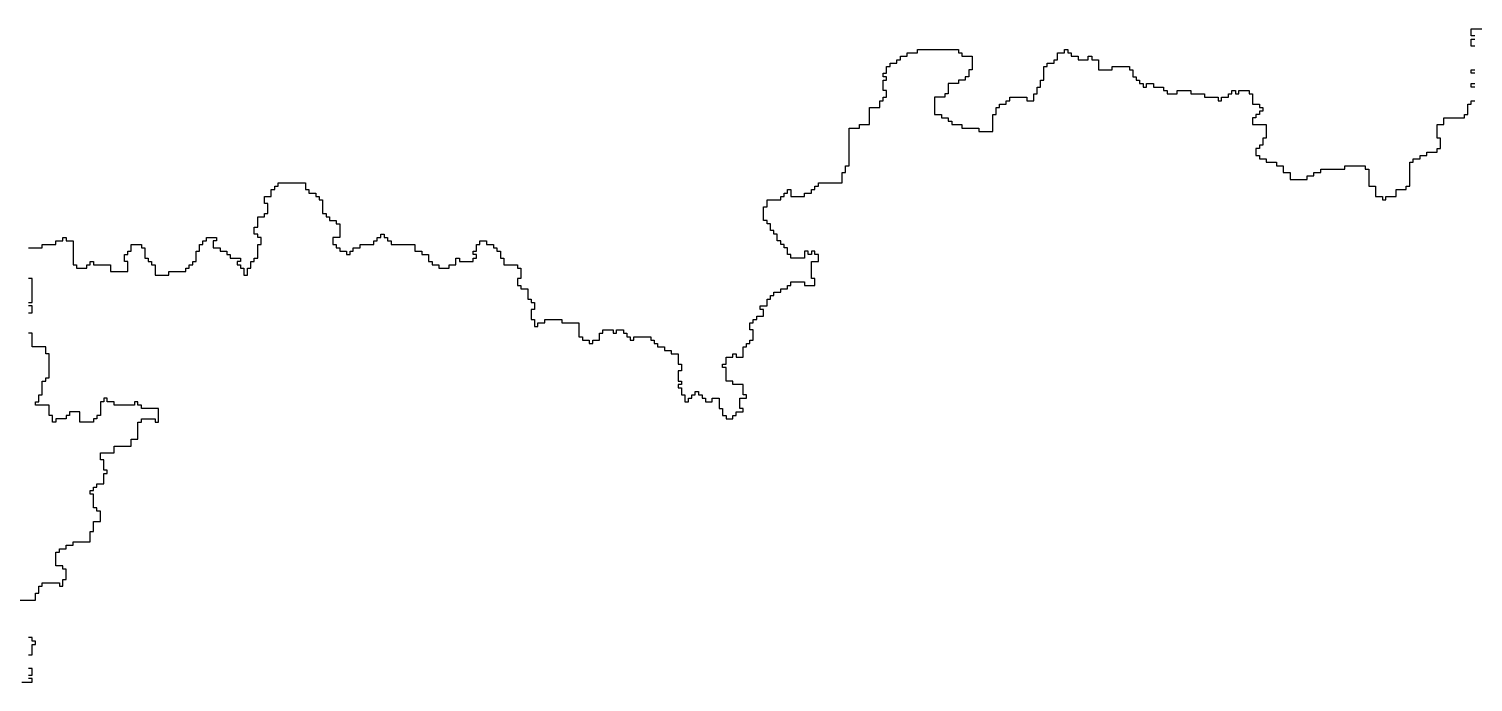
# Model space of a CAD drawing. Header units: inches. Extents: x -98695 to 376223, y 1122520 to 1501782.
# Drawn here: x 347661 to 360693, y 1254791 to 1260683 of the extents above; entities that cross this region are included whole.
import ezdxf

# ---------------------------------------------------------------- set-up
doc = ezdxf.new("R2010")
doc.units = ezdxf.units.IN
doc.header["$MEASUREMENT"] = 0
doc.layers.add('subs1', color=7, linetype='Continuous', true_color=0xc8dcf7)

msp = doc.modelspace()

# ---------------------------------------------------------------- linework, layer by layer
at = {"layer": 'subs1'}
for points in [[(360707, 1260621, 0), (360676, 1260621, 0), (360676, 1260683, 0), (360861, 1260683, 0)], [(360707, 1260528, 0), (360676, 1260528, 0), (360676, 1260590, 0), (360707, 1260590, 0)], [(347659, 1258708, 0), (347782, 1258708, 0), (347782, 1258739, 0), (347906, 1258739, 0), (347906, 1258770, 0), (347967, 1258770, 0), (347967, 1258801, 0), (347998, 1258801, 0), (347998, 1258770, 0), (348060, 1258770, 0), (348060, 1258554, 0), (348091, 1258554, 0), (348091, 1258523, 0), (348183, 1258523, 0), (348183, 1258554, 0), (348214, 1258554, 0), (348214, 1258585, 0), (348245, 1258585, 0), (348245, 1258554, 0), (348399, 1258554, 0), (348399, 1258493, 0), (348553, 1258493, 0), (348553, 1258585, 0), (348523, 1258585, 0), (348523, 1258647, 0), (348553, 1258647, 0), (348553, 1258678, 0), (348584, 1258678, 0), (348584, 1258739, 0), (348677, 1258739, 0), (348677, 1258708, 0), (348708, 1258708, 0), (348708, 1258616, 0), (348739, 1258616, 0), (348739, 1258585, 0), (348769, 1258585, 0), (348769, 1258554, 0), (348800, 1258554, 0), (348800, 1258462, 0), (348924, 1258462, 0), (348924, 1258493, 0), (349078, 1258493, 0), (349078, 1258523, 0), (349109, 1258523, 0), (349109, 1258554, 0), (349140, 1258554, 0), (349140, 1258585, 0), (349170, 1258585, 0), (349170, 1258678, 0), (349201, 1258678, 0), (349201, 1258739, 0), (349232, 1258739, 0), (349232, 1258770, 0), (349263, 1258770, 0), (349263, 1258801, 0), (349355, 1258801, 0), (349355, 1258770, 0), (349325, 1258770, 0), (349325, 1258708, 0), (349386, 1258708, 0), (349386, 1258678, 0), (349448, 1258678, 0), (349448, 1258647, 0), (349479, 1258647, 0), (349479, 1258616, 0), (349571, 1258616, 0), (349571, 1258585, 0), (349541, 1258585, 0), (349541, 1258554, 0), (349571, 1258554, 0), (349571, 1258523, 0), (349602, 1258523, 0), (349602, 1258462, 0), (349633, 1258462, 0), (349633, 1258523, 0), (349664, 1258523, 0), (349664, 1258585, 0), (349695, 1258585, 0), (349695, 1258616, 0), (349726, 1258616, 0), (349726, 1258739, 0), (349756, 1258739, 0), (349756, 1258801, 0), (349726, 1258801, 0), (349726, 1258832, 0), (349695, 1258832, 0), (349695, 1258894, 0), (349726, 1258894, 0), (349726, 1258986, 0), (349787, 1258986, 0), (349787, 1259017, 0), (349818, 1259017, 0), (349818, 1259109, 0), (349787, 1259109, 0), (349787, 1259171, 0), (349849, 1259171, 0), (349849, 1259233, 0), (349880, 1259233, 0), (349880, 1259264, 0), (349911, 1259264, 0), (349911, 1259295, 0), (350158, 1259295, 0), (350158, 1259233, 0), (350188, 1259233, 0), (350188, 1259202, 0), (350250, 1259202, 0), (350250, 1259171, 0), (350281, 1259171, 0), (350281, 1259140, 0), (350312, 1259140, 0), (350312, 1259017, 0), (350343, 1259017, 0), (350343, 1258986, 0), (350373, 1258986, 0), (350373, 1258955, 0), (350435, 1258955, 0), (350435, 1258924, 0), (350466, 1258924, 0), (350466, 1258801, 0), (350404, 1258801, 0), (350404, 1258739, 0), (350435, 1258739, 0), (350435, 1258708, 0), (350466, 1258708, 0), (350466, 1258678, 0), (350528, 1258678, 0), (350528, 1258647, 0), (350559, 1258647, 0), (350559, 1258678, 0), (350589, 1258678, 0), (350589, 1258708, 0), (350651, 1258708, 0), (350651, 1258739, 0), (350774, 1258739, 0), (350774, 1258770, 0), (350805, 1258770, 0), (350805, 1258801, 0), (350836, 1258801, 0), (350836, 1258832, 0), (350867, 1258832, 0), (350867, 1258801, 0), (350898, 1258801, 0), (350898, 1258770, 0), (350929, 1258770, 0), (350929, 1258739, 0), (351145, 1258739, 0), (351145, 1258678, 0), (351206, 1258678, 0), (351206, 1258647, 0), (351268, 1258647, 0), (351268, 1258585, 0), (351299, 1258585, 0), (351299, 1258554, 0), (351361, 1258554, 0), (351361, 1258523, 0), (351453, 1258523, 0), (351453, 1258554, 0), (351515, 1258554, 0), (351515, 1258616, 0), (351546, 1258616, 0), (351546, 1258585, 0), (351669, 1258585, 0), (351669, 1258616, 0), (351700, 1258616, 0), (351700, 1258647, 0), (351669, 1258647, 0), (351669, 1258678, 0), (351700, 1258678, 0), (351700, 1258739, 0), (351731, 1258739, 0), (351731, 1258770, 0), (351792, 1258770, 0), (351792, 1258739, 0), (351854, 1258739, 0), (351854, 1258708, 0), (351885, 1258708, 0), (351885, 1258678, 0), (351916, 1258678, 0), (351916, 1258616, 0), (351947, 1258616, 0), (351947, 1258554, 0), (352070, 1258554, 0), (352070, 1258523, 0), (352101, 1258523, 0), (352101, 1258431, 0), (352070, 1258431, 0), (352070, 1258369, 0), (352101, 1258369, 0), (352101, 1258338, 0), (352163, 1258338, 0), (352163, 1258246, 0), (352193, 1258246, 0), (352193, 1258215, 0), (352224, 1258215, 0), (352224, 1258153, 0), (352193, 1258153, 0), (352193, 1258061, 0), (352224, 1258061, 0), (352224, 1257999, 0), (352255, 1257999, 0), (352255, 1258030, 0), (352317, 1258030, 0), (352317, 1258061, 0), (352471, 1258061, 0), (352471, 1258030, 0), (352625, 1258030, 0), (352625, 1257906, 0), (352656, 1257906, 0), (352656, 1257876, 0), (352718, 1257876, 0), (352718, 1257845, 0), (352749, 1257845, 0), (352749, 1257876, 0), (352810, 1257876, 0), (352810, 1257937, 0), (352841, 1257937, 0), (352841, 1257968, 0), (352934, 1257968, 0), (352934, 1257937, 0), (352965, 1257937, 0), (352965, 1257968, 0), (353026, 1257968, 0), (353026, 1257937, 0), (353057, 1257937, 0), (353057, 1257906, 0), (353088, 1257906, 0), (353088, 1257876, 0), (353119, 1257876, 0), (353119, 1257906, 0), (353273, 1257906, 0), (353273, 1257876, 0), (353304, 1257876, 0), (353304, 1257845, 0), (353335, 1257845, 0), (353335, 1257814, 0), (353396, 1257814, 0), (353396, 1257783, 0), (353458, 1257783, 0), (353458, 1257752, 0), (353520, 1257752, 0), (353520, 1257660, 0), (353551, 1257660, 0), (353551, 1257598, 0), (353520, 1257598, 0), (353520, 1257505, 0), (353551, 1257505, 0), (353551, 1257475, 0), (353520, 1257475, 0), (353520, 1257444, 0), (353551, 1257444, 0), (353551, 1257382, 0), (353581, 1257382, 0), (353581, 1257320, 0), (353612, 1257320, 0), (353612, 1257351, 0), (353643, 1257351, 0), (353643, 1257382, 0), (353674, 1257382, 0), (353674, 1257413, 0), (353705, 1257413, 0), (353705, 1257382, 0), (353736, 1257382, 0), (353736, 1257351, 0), (353767, 1257351, 0), (353767, 1257320, 0), (353828, 1257320, 0), (353828, 1257351, 0), (353890, 1257351, 0), (353890, 1257259, 0), (353921, 1257259, 0), (353921, 1257197, 0), (353952, 1257197, 0), (353952, 1257166, 0), (354013, 1257166, 0), (354013, 1257197, 0), (354044, 1257197, 0), (354044, 1257228, 0), (354106, 1257228, 0), (354106, 1257259, 0), (354075, 1257259, 0), (354075, 1257351, 0), (354137, 1257351, 0), (354137, 1257382, 0), (354106, 1257382, 0), (354106, 1257475, 0), (354013, 1257475, 0), (354013, 1257505, 0), (353952, 1257505, 0), (353952, 1257629, 0), (353921, 1257629, 0), (353921, 1257660, 0), (353952, 1257660, 0), (353952, 1257721, 0), (354013, 1257721, 0), (354013, 1257752, 0), (354044, 1257752, 0), (354044, 1257721, 0), (354106, 1257721, 0), (354106, 1257814, 0), (354137, 1257814, 0), (354137, 1257845, 0), (354168, 1257845, 0), (354168, 1257876, 0), (354198, 1257876, 0), (354198, 1257968, 0), (354168, 1257968, 0), (354168, 1258030, 0), (354198, 1258030, 0), (354198, 1258061, 0), (354229, 1258061, 0), (354229, 1258092, 0), (354291, 1258092, 0), (354291, 1258153, 0), (354260, 1258153, 0), (354260, 1258184, 0), (354322, 1258184, 0), (354322, 1258246, 0), (354353, 1258246, 0), (354353, 1258277, 0), (354384, 1258277, 0), (354384, 1258307, 0), (354445, 1258307, 0), (354445, 1258338, 0), (354507, 1258338, 0), (354507, 1258369, 0), (354538, 1258369, 0), (354538, 1258400, 0), (354661, 1258400, 0), (354661, 1258369, 0), (354754, 1258369, 0), (354754, 1258431, 0), (354723, 1258431, 0), (354723, 1258585, 0), (354785, 1258585, 0), (354785, 1258647, 0), (354754, 1258647, 0), (354754, 1258678, 0), (354723, 1258678, 0), (354723, 1258647, 0), (354692, 1258647, 0), (354692, 1258678, 0), (354661, 1258678, 0), (354661, 1258616, 0), (354538, 1258616, 0), (354538, 1258647, 0), (354507, 1258647, 0), (354507, 1258708, 0), (354476, 1258708, 0), (354476, 1258739, 0), (354445, 1258739, 0), (354445, 1258770, 0), (354414, 1258770, 0), (354414, 1258832, 0), (354384, 1258832, 0), (354384, 1258863, 0), (354353, 1258863, 0), (354353, 1258924, 0), (354322, 1258924, 0), (354322, 1258955, 0), (354291, 1258955, 0), (354291, 1259079, 0), (354322, 1259079, 0), (354322, 1259140, 0), (354445, 1259140, 0), (354445, 1259171, 0), (354476, 1259171, 0), (354476, 1259202, 0), (354507, 1259202, 0), (354507, 1259233, 0), (354538, 1259233, 0), (354538, 1259171, 0), (354661, 1259171, 0), (354661, 1259202, 0), (354723, 1259202, 0), (354723, 1259233, 0), (354754, 1259233, 0), (354754, 1259264, 0), (354785, 1259264, 0), (354785, 1259295, 0), (355000, 1259295, 0), (355000, 1259387, 0), (355031, 1259387, 0), (355031, 1259449, 0), (355062, 1259449, 0), (355062, 1259788, 0), (355155, 1259788, 0), (355155, 1259819, 0), (355247, 1259819, 0), (355247, 1259973, 0), (355340, 1259973, 0), (355340, 1260035, 0), (355371, 1260035, 0), (355371, 1260066, 0), (355401, 1260066, 0), (355401, 1260127, 0), (355371, 1260127, 0), (355371, 1260220, 0), (355401, 1260220, 0), (355401, 1260251, 0), (355371, 1260251, 0), (355371, 1260282, 0), (355401, 1260282, 0), (355401, 1260343, 0), (355432, 1260343, 0), (355432, 1260374, 0), (355494, 1260374, 0), (355494, 1260405, 0), (355525, 1260405, 0), (355525, 1260436, 0), (355587, 1260436, 0), (355587, 1260467, 0), (355679, 1260467, 0), (355679, 1260498, 0), (356049, 1260498, 0), (356049, 1260467, 0), (356080, 1260467, 0), (356080, 1260436, 0), (356173, 1260436, 0), (356173, 1260312, 0), (356142, 1260312, 0), (356142, 1260251, 0), (356111, 1260251, 0), (356111, 1260220, 0), (356049, 1260220, 0), (356049, 1260189, 0), (355957, 1260189, 0), (355957, 1260097, 0), (355926, 1260097, 0), (355926, 1260066, 0), (355833, 1260066, 0), (355833, 1259911, 0), (355895, 1259911, 0), (355895, 1259881, 0), (355957, 1259881, 0), (355957, 1259850, 0), (355988, 1259850, 0), (355988, 1259819, 0), (356080, 1259819, 0), (356080, 1259788, 0), (356234, 1259788, 0), (356234, 1259757, 0), (356358, 1259757, 0), (356358, 1259911, 0), (356389, 1259911, 0), (356389, 1259973, 0), (356419, 1259973, 0), (356419, 1260004, 0), (356481, 1260004, 0), (356481, 1260035, 0), (356512, 1260035, 0), (356512, 1260066, 0), (356666, 1260066, 0), (356666, 1260035, 0), (356728, 1260035, 0), (356728, 1260097, 0), (356759, 1260097, 0), (356759, 1260158, 0), (356790, 1260158, 0), (356790, 1260220, 0), (356820, 1260220, 0), (356820, 1260343, 0), (356851, 1260343, 0), (356851, 1260374, 0), (356913, 1260374, 0), (356913, 1260405, 0), (356944, 1260405, 0), (356944, 1260467, 0), (357005, 1260467, 0), (357005, 1260498, 0), (357036, 1260498, 0), (357036, 1260467, 0), (357067, 1260467, 0), (357067, 1260436, 0), (357129, 1260436, 0), (357129, 1260405, 0), (357221, 1260405, 0), (357221, 1260436, 0), (357252, 1260436, 0), (357252, 1260405, 0), (357314, 1260405, 0), (357314, 1260312, 0), (357437, 1260312, 0), (357437, 1260343, 0), (357592, 1260343, 0), (357592, 1260312, 0), (357622, 1260312, 0), (357622, 1260251, 0), (357653, 1260251, 0), (357653, 1260220, 0), (357684, 1260220, 0), (357684, 1260189, 0), (357715, 1260189, 0), (357715, 1260158, 0), (357746, 1260158, 0), (357746, 1260189, 0), (357808, 1260189, 0), (357808, 1260158, 0), (357900, 1260158, 0), (357900, 1260127, 0), (357931, 1260127, 0), (357931, 1260097, 0), (358023, 1260097, 0), (358023, 1260127, 0), (358147, 1260127, 0), (358147, 1260097, 0), (358270, 1260097, 0), (358270, 1260066, 0), (358394, 1260066, 0), (358394, 1260035, 0), (358424, 1260035, 0), (358424, 1260066, 0), (358486, 1260066, 0), (358486, 1260097, 0), (358517, 1260097, 0), (358517, 1260127, 0), (358548, 1260127, 0), (358548, 1260097, 0), (358579, 1260097, 0), (358579, 1260127, 0), (358671, 1260127, 0), (358671, 1260097, 0), (358702, 1260097, 0), (358702, 1260004, 0), (358764, 1260004, 0), (358764, 1259973, 0), (358795, 1259973, 0), (358795, 1259942, 0), (358764, 1259942, 0), (358764, 1259911, 0), (358733, 1259911, 0), (358733, 1259881, 0), (358702, 1259881, 0), (358702, 1259819, 0), (358825, 1259819, 0), (358825, 1259696, 0), (358795, 1259696, 0), (358795, 1259634, 0), (358764, 1259634, 0), (358764, 1259603, 0), (358733, 1259603, 0), (358733, 1259541, 0), (358764, 1259541, 0), (358764, 1259510, 0), (358825, 1259510, 0), (358825, 1259480, 0), (358918, 1259480, 0), (358918, 1259449, 0), (358980, 1259449, 0), (358980, 1259387, 0), (359041, 1259387, 0), (359041, 1259325, 0), (359196, 1259325, 0), (359196, 1259356, 0), (359257, 1259356, 0), (359257, 1259387, 0), (359319, 1259387, 0), (359319, 1259418, 0), (359535, 1259418, 0), (359535, 1259449, 0), (359720, 1259449, 0), (359720, 1259418, 0), (359751, 1259418, 0), (359751, 1259264, 0), (359813, 1259264, 0), (359813, 1259171, 0), (359874, 1259171, 0), (359874, 1259140, 0), (359905, 1259140, 0), (359905, 1259171, 0), (359998, 1259171, 0), (359998, 1259233, 0), (360090, 1259233, 0), (360090, 1259264, 0), (360121, 1259264, 0), (360121, 1259480, 0), (360152, 1259480, 0), (360152, 1259510, 0), (360214, 1259510, 0), (360214, 1259541, 0), (360275, 1259541, 0), (360275, 1259572, 0), (360368, 1259572, 0), (360368, 1259603, 0), (360399, 1259603, 0), (360399, 1259696, 0), (360368, 1259696, 0), (360368, 1259819, 0), (360429, 1259819, 0), (360429, 1259881, 0), (360615, 1259881, 0), (360615, 1259911, 0), (360645, 1259911, 0), (360645, 1260004, 0), (360676, 1260004, 0), (360676, 1260035, 0), (360707, 1260035, 0)], [(360707, 1260282, 0), (360676, 1260282, 0), (360676, 1260312, 0), (360707, 1260312, 0)], [(360707, 1260158, 0), (360676, 1260158, 0), (360676, 1260189, 0), (360707, 1260189, 0)], [(347659, 1258215, 0), (347690, 1258215, 0), (347690, 1258431, 0), (347659, 1258431, 0)], [(347659, 1258122, 0), (347690, 1258122, 0), (347690, 1258184, 0), (347659, 1258184, 0)], [(347566, 1255531, 0), (347721, 1255531, 0), (347721, 1255593, 0), (347751, 1255593, 0), (347751, 1255655, 0), (347782, 1255655, 0), (347782, 1255685, 0), (347937, 1255685, 0), (347937, 1255655, 0), (347967, 1255655, 0), (347967, 1255716, 0), (347998, 1255716, 0), (347998, 1255809, 0), (347967, 1255809, 0), (347967, 1255840, 0), (347906, 1255840, 0), (347906, 1255963, 0), (347937, 1255963, 0), (347937, 1255994, 0), (347998, 1255994, 0), (347998, 1256025, 0), (348060, 1256025, 0), (348060, 1256056, 0), (348214, 1256056, 0), (348214, 1256148, 0), (348245, 1256148, 0), (348245, 1256241, 0), (348307, 1256241, 0), (348307, 1256333, 0), (348276, 1256333, 0), (348276, 1256364, 0), (348245, 1256364, 0), (348245, 1256487, 0), (348214, 1256487, 0), (348214, 1256518, 0), (348245, 1256518, 0), (348245, 1256549, 0), (348276, 1256549, 0), (348276, 1256580, 0), (348338, 1256580, 0), (348338, 1256673, 0), (348368, 1256673, 0), (348368, 1256703, 0), (348338, 1256703, 0), (348338, 1256796, 0), (348307, 1256796, 0), (348307, 1256858, 0), (348430, 1256858, 0), (348430, 1256919, 0), (348584, 1256919, 0), (348584, 1256981, 0), (348646, 1256981, 0), (348646, 1257135, 0), (348677, 1257135, 0), (348677, 1257166, 0), (348800, 1257166, 0), (348800, 1257135, 0), (348831, 1257135, 0), (348831, 1257259, 0), (348677, 1257259, 0), (348677, 1257289, 0), (348646, 1257289, 0), (348646, 1257320, 0), (348615, 1257320, 0), (348615, 1257289, 0), (348430, 1257289, 0), (348430, 1257320, 0), (348368, 1257320, 0), (348368, 1257351, 0), (348338, 1257351, 0), (348338, 1257320, 0), (348307, 1257320, 0), (348307, 1257197, 0), (348276, 1257197, 0), (348276, 1257166, 0), (348245, 1257166, 0), (348245, 1257135, 0), (348122, 1257135, 0), (348122, 1257228, 0), (348029, 1257228, 0), (348029, 1257197, 0), (347998, 1257197, 0), (347998, 1257166, 0), (347906, 1257166, 0), (347906, 1257135, 0), (347875, 1257135, 0), (347875, 1257197, 0), (347844, 1257197, 0), (347844, 1257289, 0), (347721, 1257289, 0), (347721, 1257320, 0), (347751, 1257320, 0), (347751, 1257382, 0), (347782, 1257382, 0), (347782, 1257505, 0), (347813, 1257505, 0), (347813, 1257536, 0), (347844, 1257536, 0), (347844, 1257752, 0), (347813, 1257752, 0), (347813, 1257814, 0), (347690, 1257814, 0), (347690, 1257937, 0), (347659, 1257937, 0)], [(347659, 1255038, 0), (347690, 1255038, 0), (347690, 1255130, 0), (347721, 1255130, 0), (347721, 1255161, 0), (347690, 1255161, 0), (347690, 1255192, 0), (347659, 1255192, 0)], [(347597, 1254791, 0), (347690, 1254791, 0), (347690, 1254822, 0), (347659, 1254822, 0)], [(347659, 1254853, 0), (347690, 1254853, 0), (347690, 1254914, 0), (347659, 1254914, 0)]]:
    msp.add_polyline3d(points, dxfattribs=at)

doc.saveas('drawing.dxf')
